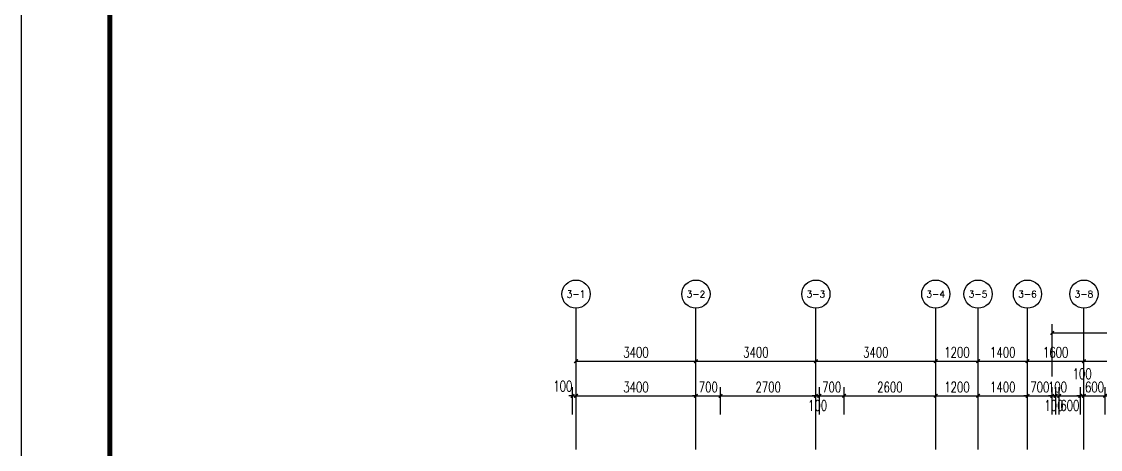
# Model space of a CAD drawing. Extents: x -59851 to 653804, y -249523 to 437614.
# Drawn here: x -59833 to -29246, y -28523 to -16400 of the extents above; entities that cross this region are included whole.
import ezdxf
from ezdxf.enums import TextEntityAlignment as Align

# ---------------------------------------------------------------- set-up
doc = ezdxf.new("R2010")
doc.units = 0
doc.header["$LTSCALE"] = 1000
doc.header["$MEASUREMENT"] = 0
for name, color, linetype in [('A-第三道尺寸线', 105, 'Continuous'), ('AXIS', 3, 'Continuous'), ('AXIS_TEXT', 7, 'Continuous'), ('LABEL_FIXBOX_PM', 7, 'Continuous'), ('LABEL_TXT_PM', 1, 'Continuous')]:
    doc.layers.add(name, color=color, linetype=linetype)
doc.styles.add('_TCH_AXIS', font='COMPLEX', dxfattribs={"bigfont": 'GBCBIG'})
doc.styles.add('_TCH_DIM_T3', font='SIMPLEX.shx', dxfattribs={"width": 0.705882, "bigfont": 'GBCBIG.shx'})
doc.styles.add('COMPLEX', font='COMPLEX')
doc.styles.add('LABEL_TXT_PM', font='pm_njadri_romans1.shx', dxfattribs={"width": 0.7, "bigfont": 'pm_njadri_hztxt.shx'})
doc.dimstyles.new('_TCH_ARCH&&100', dxfattribs={"dimtxt": 297.5, "dimasz": 100, "dimexe": 250, "dimexo": 300, "dimgap": 100, "dimtad": 1, "dimdec": 0, "dimzin": 0, "dimdsep": 46, "dimtxsty": '_TCH_DIM_T3', "dimblk": 'ARCHTICK', "dimcen": 0.09, "dimclrt": 7, "dimazin": 2, "dimtfac": 1, "dimtdec": 0, "dimtix": 1, "dimtmove": 2, "dimatfit": 3, "dimfxl": 0, "dimtolj": 1, "dimtzin": 0, "dimarcsym": 0})

# ---------------------------------------------------------------- blocks, each defined once
blk = doc.blocks.new('PMSheet_A1_20150113_5-3892016032414355901')
at = {"layer": 'LABEL_FIXBOX_PM'}
blk.add_lwpolyline([(0, 594), (841, 594), (841, 0), (0, 0)], close=True, dxfattribs=at)
at = {"layer": 'LABEL_FIXBOX_PM', "const_width": 1.4}
blk.add_lwpolyline([(831, 584), (25, 584), (25, 10), (831, 10)], close=True, dxfattribs=at)
at = {"layer": 'LABEL_TXT_PM', "style": 'LABEL_TXT_PM'}
for tag, height, width, p in [('修改图应说明理由', 4.5, 0.7, (788.35, 468.8)), ('出图章签名', 4.5, 0.7, (759.46, 338.09)), ('建设单位_U01', 4.5, 0.7, (800.9, 212.14)), ('建设单位', 4.5, 0.7, (800.9, 210.2)), ('建设单位_D01', 4.5, 0.7, (800.9, 207.4)), ('项目名称_U01', 4.5, 0.7, (800.9, 200.42)), ('项目名称', 4.5, 0.7, (800.9, 198.19)), ('项目名称_D01', 4.5, 0.7, (800.9, 195.3)), ('设计编号', 4.5, 0.6, (780.76, 187.9)), ('分项号', 4.5, 0.6, (820.26, 188)), ('项目经理', 4.5, 0.7, (780.26, 172)), ('项目经理签名', 4.5, 0.7, (810.18, 172.26)), ('审定', 4.5, 0.7, (780.26, 163.9)), ('审定签名', 4.5, 0.7, (810.18, 164.16)), ('审核', 4.5, 0.7, (780.26, 156)), ('审核签名', 4.5, 0.7, (810.18, 156.26)), ('项目负责', 4.5, 0.7, (780.26, 148)), ('项目负责签名', 4.5, 0.7, (810.18, 148.26)), ('专业负责', 4.5, 0.7, (780.26, 140)), ('专业负责签名', 4.5, 0.7, (810.18, 140.26)), ('校对', 4.5, 0.7, (780.26, 131.9)), ('校对签名', 4.5, 0.7, (810.18, 132.16)), ('设计', 4.5, 0.7, (780.26, 124)), ('设计签名', 4.5, 0.7, (810.18, 124.26)), ('绘制', 4.5, 0.7, (780.26, 115.9)), ('绘制签名', 4.5, 0.7, (810.18, 116.16)), ('方案_01签名', 4.5, 0.7, (810.18, 96.16)), ('方案_01', 4.5, 0.7, (780.26, 95.9)), ('方案_02', 4.5, 0.7, (780.26, 87.9)), ('方案_02签名', 4.5, 0.7, (810.18, 88.16)), ('方案_03', 4.5, 0.7, (780.29, 79.9)), ('方案_03签名', 4.5, 0.7, (810.2, 80.16)), ('方案_04', 4.5, 0.7, (780.26, 71.9)), ('方案_04签名', 4.5, 0.7, (810.18, 72.16)), ('图名_U02', 4.5, 0.7, (790.5, 60.2)), ('图名_U01', 4.5, 0.7, (790.5, 54.2)), ('图名', 4.5, 0.7, (790.5, 47.96)), ('图名_D01', 4.5, 0.7, (790.5, 42.4)), ('图名_D02', 4.5, 0.7, (790.5, 37)), ('图号', 3.5, 0.7, (760.97, 20.95)), ('图档号', 3.5, 0.7, (781.1, 20.95)), ('日期', 3.5, 0.7, (801.07, 20.95)), ('版本号', 3.5, 0.7, (820.27, 20.95))]:
    blk.add_attdef(tag, text='', height=height, dxfattribs=dict(at, width=width)).set_placement(p, align=Align.CENTER)
blk = doc.blocks.new('_ArchTick')
at = {"color": 0, "linetype": 'ByBlock', "const_width": 0.4}
blk.add_lwpolyline([(-0.5, -0.5), (0.5, 0.5)], dxfattribs=at)
blk = doc.blocks.new('*D2286')
at = {"layer": 'A-第三道尺寸线', "color": 0, "lineweight": -2, "transparency": 16777216}
for p, q in [((-44214, -27533), (-44214, -26756)), ((-44114, -27533), (-44114, -26756)), ((-44214, -27006), (-44314, -27006)), ((-44214, -27006), (-44114, -27006)), ((-44114, -27006), (-44014, -27006))]:
    blk.add_line(p, q, dxfattribs=at)
at = {"layer": 'Defpoints', "color": 0, "transparency": 16777216}
for p in [(-44114, -27006), (-44214, -27833), (-44114, -27833)]:
    blk.add_point(p, dxfattribs=at)
at = {"layer": 'A-第三道尺寸线', "color": 0, "lineweight": -2, "transparency": 16777216, "xscale": 100, "yscale": 100, "zscale": 100}
blk.add_blockref('_ArchTick', (-44214, -27006), dxfattribs=at)
at = {"layer": 'A-第三道尺寸线', "color": 0, "lineweight": -2, "transparency": 16777216, "xscale": 100, "yscale": 100, "zscale": 100, "rotation": 180}
blk.add_blockref('_ArchTick', (-44114, -27006), dxfattribs=at)
at = {"layer": 'A-第三道尺寸线', "color": 7, "transparency": 16777216, "insert": (-44489, -26731), "char_height": 297.5, "attachment_point": 5, "style": '_TCH_DIM_T3'}
blk.add_mtext('\\A1;100', dxfattribs=at)
blk = doc.blocks.new('*D2287')
at = {"layer": 'A-第三道尺寸线', "color": 0, "lineweight": -2, "transparency": 16777216}
for p, q in [((-44114, -27533), (-44114, -26756)), ((-40714, -27533), (-40714, -26756)), ((-44114, -27006), (-40714, -27006))]:
    blk.add_line(p, q, dxfattribs=at)
at = {"layer": 'Defpoints', "color": 0, "transparency": 16777216}
for p in [(-40714, -27006), (-44114, -27833), (-40714, -27833)]:
    blk.add_point(p, dxfattribs=at)
at = {"layer": 'A-第三道尺寸线', "color": 0, "lineweight": -2, "transparency": 16777216, "xscale": 100, "yscale": 100, "zscale": 100, "rotation": 180}
blk.add_blockref('_ArchTick', (-44114, -27006), dxfattribs=at)
at = {"layer": 'A-第三道尺寸线', "color": 0, "lineweight": -2, "transparency": 16777216, "xscale": 100, "yscale": 100, "zscale": 100}
blk.add_blockref('_ArchTick', (-40714, -27006), dxfattribs=at)
at = {"layer": 'A-第三道尺寸线', "color": 7, "transparency": 16777216, "insert": (-42414, -26757), "char_height": 297.5, "attachment_point": 5, "style": '_TCH_DIM_T3'}
blk.add_mtext('\\A1;3400', dxfattribs=at)
blk = doc.blocks.new('*D2288')
at = {"layer": 'A-第三道尺寸线', "color": 0, "lineweight": -2, "transparency": 16777216}
for p, q in [((-40714, -27533), (-40714, -26756)), ((-40014, -27533), (-40014, -26756)), ((-40714, -27006), (-40814, -27006)), ((-40714, -27006), (-40014, -27006)), ((-40014, -27006), (-39914, -27006))]:
    blk.add_line(p, q, dxfattribs=at)
at = {"layer": 'Defpoints', "color": 0, "transparency": 16777216}
for p in [(-40014, -27006), (-40714, -27833), (-40014, -27833)]:
    blk.add_point(p, dxfattribs=at)
at = {"layer": 'A-第三道尺寸线', "color": 0, "lineweight": -2, "transparency": 16777216, "xscale": 100, "yscale": 100, "zscale": 100}
blk.add_blockref('_ArchTick', (-40714, -27006), dxfattribs=at)
at = {"layer": 'A-第三道尺寸线', "color": 0, "lineweight": -2, "transparency": 16777216, "xscale": 100, "yscale": 100, "zscale": 100, "rotation": 180}
blk.add_blockref('_ArchTick', (-40014, -27006), dxfattribs=at)
at = {"layer": 'A-第三道尺寸线', "color": 7, "transparency": 16777216, "insert": (-40364, -26757), "char_height": 297.5, "attachment_point": 5, "style": '_TCH_DIM_T3'}
blk.add_mtext('\\A1;700', dxfattribs=at)
blk = doc.blocks.new('*D2289')
at = {"layer": 'A-第三道尺寸线', "color": 0, "lineweight": -2, "transparency": 16777216}
for p, q in [((-40014, -27533), (-40014, -26756)), ((-37314, -27533), (-37314, -26756)), ((-40014, -27006), (-37314, -27006))]:
    blk.add_line(p, q, dxfattribs=at)
at = {"layer": 'Defpoints', "color": 0, "transparency": 16777216}
for p in [(-37314, -27006), (-40014, -27833), (-37314, -27833)]:
    blk.add_point(p, dxfattribs=at)
at = {"layer": 'A-第三道尺寸线', "color": 0, "lineweight": -2, "transparency": 16777216, "xscale": 100, "yscale": 100, "zscale": 100, "rotation": 180}
blk.add_blockref('_ArchTick', (-40014, -27006), dxfattribs=at)
at = {"layer": 'A-第三道尺寸线', "color": 0, "lineweight": -2, "transparency": 16777216, "xscale": 100, "yscale": 100, "zscale": 100}
blk.add_blockref('_ArchTick', (-37314, -27006), dxfattribs=at)
at = {"layer": 'A-第三道尺寸线', "color": 7, "transparency": 16777216, "insert": (-38664, -26757), "char_height": 297.5, "attachment_point": 5, "style": '_TCH_DIM_T3'}
blk.add_mtext('\\A1;2700', dxfattribs=at)
blk = doc.blocks.new('*D2290')
at = {"layer": 'A-第三道尺寸线', "color": 0, "lineweight": -2, "transparency": 16777216}
for p, q in [((-37314, -27533), (-37314, -26756)), ((-37214, -27533), (-37214, -26756)), ((-37314, -27006), (-37414, -27006)), ((-37314, -27006), (-37214, -27006)), ((-37214, -27006), (-37114, -27006))]:
    blk.add_line(p, q, dxfattribs=at)
at = {"layer": 'Defpoints', "color": 0, "transparency": 16777216}
for p in [(-37214, -27006), (-37314, -27833), (-37214, -27833)]:
    blk.add_point(p, dxfattribs=at)
at = {"layer": 'A-第三道尺寸线', "color": 0, "lineweight": -2, "transparency": 16777216, "xscale": 100, "yscale": 100, "zscale": 100}
blk.add_blockref('_ArchTick', (-37314, -27006), dxfattribs=at)
at = {"layer": 'A-第三道尺寸线', "color": 0, "lineweight": -2, "transparency": 16777216, "xscale": 100, "yscale": 100, "zscale": 100, "rotation": 180}
blk.add_blockref('_ArchTick', (-37214, -27006), dxfattribs=at)
at = {"layer": 'A-第三道尺寸线', "color": 7, "transparency": 16777216, "insert": (-37264, -27281), "char_height": 297.5, "attachment_point": 5, "style": '_TCH_DIM_T3'}
blk.add_mtext('\\A1;100', dxfattribs=at)
blk = doc.blocks.new('*D2291')
at = {"layer": 'A-第三道尺寸线', "color": 0, "lineweight": -2, "transparency": 16777216}
for p, q in [((-37214, -27533), (-37214, -26756)), ((-36514, -27533), (-36514, -26756)), ((-37214, -27006), (-37314, -27006)), ((-37214, -27006), (-36514, -27006)), ((-36514, -27006), (-36414, -27006))]:
    blk.add_line(p, q, dxfattribs=at)
at = {"layer": 'Defpoints', "color": 0, "transparency": 16777216}
for p in [(-36514, -27006), (-37214, -27833), (-36514, -27833)]:
    blk.add_point(p, dxfattribs=at)
at = {"layer": 'A-第三道尺寸线', "color": 0, "lineweight": -2, "transparency": 16777216, "xscale": 100, "yscale": 100, "zscale": 100}
blk.add_blockref('_ArchTick', (-37214, -27006), dxfattribs=at)
at = {"layer": 'A-第三道尺寸线', "color": 0, "lineweight": -2, "transparency": 16777216, "xscale": 100, "yscale": 100, "zscale": 100, "rotation": 180}
blk.add_blockref('_ArchTick', (-36514, -27006), dxfattribs=at)
at = {"layer": 'A-第三道尺寸线', "color": 7, "transparency": 16777216, "insert": (-36864, -26757), "char_height": 297.5, "attachment_point": 5, "style": '_TCH_DIM_T3'}
blk.add_mtext('\\A1;700', dxfattribs=at)
blk = doc.blocks.new('*D2292')
at = {"layer": 'A-第三道尺寸线', "color": 0, "lineweight": -2, "transparency": 16777216}
for p, q in [((-36514, -27533), (-36514, -26756)), ((-33914, -27533), (-33914, -26756)), ((-36514, -27006), (-33914, -27006))]:
    blk.add_line(p, q, dxfattribs=at)
at = {"layer": 'Defpoints', "color": 0, "transparency": 16777216}
for p in [(-33914, -27006), (-36514, -27833), (-33914, -27833)]:
    blk.add_point(p, dxfattribs=at)
at = {"layer": 'A-第三道尺寸线', "color": 0, "lineweight": -2, "transparency": 16777216, "xscale": 100, "yscale": 100, "zscale": 100, "rotation": 180}
blk.add_blockref('_ArchTick', (-36514, -27006), dxfattribs=at)
at = {"layer": 'A-第三道尺寸线', "color": 0, "lineweight": -2, "transparency": 16777216, "xscale": 100, "yscale": 100, "zscale": 100}
blk.add_blockref('_ArchTick', (-33914, -27006), dxfattribs=at)
at = {"layer": 'A-第三道尺寸线', "color": 7, "transparency": 16777216, "insert": (-35214, -26757), "char_height": 297.5, "attachment_point": 5, "style": '_TCH_DIM_T3'}
blk.add_mtext('\\A1;2600', dxfattribs=at)
blk = doc.blocks.new('*D2293')
at = {"layer": 'A-第三道尺寸线', "color": 0, "lineweight": -2, "transparency": 16777216}
for p, q in [((-33914, -27533), (-33914, -26756)), ((-32714, -27533), (-32714, -26756)), ((-33914, -27006), (-32714, -27006))]:
    blk.add_line(p, q, dxfattribs=at)
at = {"layer": 'Defpoints', "color": 0, "transparency": 16777216}
for p in [(-32714, -27006), (-33914, -27833), (-32714, -27833)]:
    blk.add_point(p, dxfattribs=at)
at = {"layer": 'A-第三道尺寸线', "color": 0, "lineweight": -2, "transparency": 16777216, "xscale": 100, "yscale": 100, "zscale": 100, "rotation": 180}
blk.add_blockref('_ArchTick', (-33914, -27006), dxfattribs=at)
at = {"layer": 'A-第三道尺寸线', "color": 0, "lineweight": -2, "transparency": 16777216, "xscale": 100, "yscale": 100, "zscale": 100}
blk.add_blockref('_ArchTick', (-32714, -27006), dxfattribs=at)
at = {"layer": 'A-第三道尺寸线', "color": 7, "transparency": 16777216, "insert": (-33314, -26757), "char_height": 297.5, "attachment_point": 5, "style": '_TCH_DIM_T3'}
blk.add_mtext('\\A1;1200', dxfattribs=at)
blk = doc.blocks.new('*D2294')
at = {"layer": 'A-第三道尺寸线', "color": 0, "lineweight": -2, "transparency": 16777216}
for p, q in [((-32714, -27533), (-32714, -26756)), ((-31314, -27533), (-31314, -26756)), ((-32714, -27006), (-31314, -27006))]:
    blk.add_line(p, q, dxfattribs=at)
at = {"layer": 'Defpoints', "color": 0, "transparency": 16777216}
for p in [(-31314, -27006), (-32714, -27833), (-31314, -27833)]:
    blk.add_point(p, dxfattribs=at)
at = {"layer": 'A-第三道尺寸线', "color": 0, "lineweight": -2, "transparency": 16777216, "xscale": 100, "yscale": 100, "zscale": 100, "rotation": 180}
blk.add_blockref('_ArchTick', (-32714, -27006), dxfattribs=at)
at = {"layer": 'A-第三道尺寸线', "color": 0, "lineweight": -2, "transparency": 16777216, "xscale": 100, "yscale": 100, "zscale": 100}
blk.add_blockref('_ArchTick', (-31314, -27006), dxfattribs=at)
at = {"layer": 'A-第三道尺寸线', "color": 7, "transparency": 16777216, "insert": (-32014, -26757), "char_height": 297.5, "attachment_point": 5, "style": '_TCH_DIM_T3'}
blk.add_mtext('\\A1;1400', dxfattribs=at)
blk = doc.blocks.new('*D2295')
at = {"layer": 'A-第三道尺寸线', "color": 0, "lineweight": -2, "transparency": 16777216}
for p, q in [((-31314, -27533), (-31314, -26756)), ((-30614, -27533), (-30614, -26756)), ((-31314, -27006), (-31414, -27006)), ((-31314, -27006), (-30614, -27006)), ((-30614, -27006), (-30514, -27006))]:
    blk.add_line(p, q, dxfattribs=at)
at = {"layer": 'Defpoints', "color": 0, "transparency": 16777216}
for p in [(-30614, -27006), (-31314, -27833), (-30614, -27833)]:
    blk.add_point(p, dxfattribs=at)
at = {"layer": 'A-第三道尺寸线', "color": 0, "lineweight": -2, "transparency": 16777216, "xscale": 100, "yscale": 100, "zscale": 100}
blk.add_blockref('_ArchTick', (-31314, -27006), dxfattribs=at)
at = {"layer": 'A-第三道尺寸线', "color": 0, "lineweight": -2, "transparency": 16777216, "xscale": 100, "yscale": 100, "zscale": 100, "rotation": 180}
blk.add_blockref('_ArchTick', (-30614, -27006), dxfattribs=at)
at = {"layer": 'A-第三道尺寸线', "color": 7, "transparency": 16777216, "insert": (-30964, -26757), "char_height": 297.5, "attachment_point": 5, "style": '_TCH_DIM_T3'}
blk.add_mtext('\\A1;700', dxfattribs=at)
blk = doc.blocks.new('*D2296')
at = {"layer": 'A-第三道尺寸线', "color": 0, "lineweight": -2, "transparency": 16777216}
for p, q in [((-30614, -27533), (-30614, -26756)), ((-30514, -27533), (-30514, -26756)), ((-30614, -27006), (-30714, -27006)), ((-30614, -27006), (-30514, -27006)), ((-30514, -27006), (-30414, -27006))]:
    blk.add_line(p, q, dxfattribs=at)
at = {"layer": 'Defpoints', "color": 0, "transparency": 16777216}
for p in [(-30514, -27006), (-30614, -27833), (-30514, -27833)]:
    blk.add_point(p, dxfattribs=at)
at = {"layer": 'A-第三道尺寸线', "color": 0, "lineweight": -2, "transparency": 16777216, "xscale": 100, "yscale": 100, "zscale": 100}
blk.add_blockref('_ArchTick', (-30614, -27006), dxfattribs=at)
at = {"layer": 'A-第三道尺寸线', "color": 0, "lineweight": -2, "transparency": 16777216, "xscale": 100, "yscale": 100, "zscale": 100, "rotation": 180}
blk.add_blockref('_ArchTick', (-30514, -27006), dxfattribs=at)
at = {"layer": 'A-第三道尺寸线', "color": 7, "transparency": 16777216, "insert": (-30564, -27281), "char_height": 297.5, "attachment_point": 5, "style": '_TCH_DIM_T3'}
blk.add_mtext('\\A1;100', dxfattribs=at)
blk = doc.blocks.new('*D2297')
at = {"layer": 'A-第三道尺寸线', "color": 0, "lineweight": -2, "transparency": 16777216}
for p, q in [((-30514, -27533), (-30514, -26756)), ((-30414, -27533), (-30414, -26756)), ((-30514, -27006), (-30614, -27006)), ((-30514, -27006), (-30414, -27006)), ((-30414, -27006), (-30314, -27006))]:
    blk.add_line(p, q, dxfattribs=at)
at = {"layer": 'Defpoints', "color": 0, "transparency": 16777216}
for p in [(-30414, -27006), (-30514, -27833), (-30414, -27833)]:
    blk.add_point(p, dxfattribs=at)
at = {"layer": 'A-第三道尺寸线', "color": 0, "lineweight": -2, "transparency": 16777216, "xscale": 100, "yscale": 100, "zscale": 100}
blk.add_blockref('_ArchTick', (-30514, -27006), dxfattribs=at)
at = {"layer": 'A-第三道尺寸线', "color": 0, "lineweight": -2, "transparency": 16777216, "xscale": 100, "yscale": 100, "zscale": 100, "rotation": 180}
blk.add_blockref('_ArchTick', (-30414, -27006), dxfattribs=at)
at = {"layer": 'A-第三道尺寸线', "color": 7, "transparency": 16777216, "insert": (-30464, -26757), "char_height": 297.5, "attachment_point": 5, "style": '_TCH_DIM_T3'}
blk.add_mtext('\\A1;100', dxfattribs=at)
blk = doc.blocks.new('*D2298')
at = {"layer": 'A-第三道尺寸线', "color": 0, "lineweight": -2, "transparency": 16777216}
for p, q in [((-30414, -27533), (-30414, -26756)), ((-29814, -27533), (-29814, -26756)), ((-30414, -27006), (-29814, -27006))]:
    blk.add_line(p, q, dxfattribs=at)
at = {"layer": 'Defpoints', "color": 0, "transparency": 16777216}
for p in [(-29814, -27006), (-30414, -27833), (-29814, -27833)]:
    blk.add_point(p, dxfattribs=at)
at = {"layer": 'A-第三道尺寸线', "color": 0, "lineweight": -2, "transparency": 16777216, "xscale": 100, "yscale": 100, "zscale": 100, "rotation": 180}
blk.add_blockref('_ArchTick', (-30414, -27006), dxfattribs=at)
at = {"layer": 'A-第三道尺寸线', "color": 0, "lineweight": -2, "transparency": 16777216, "xscale": 100, "yscale": 100, "zscale": 100}
blk.add_blockref('_ArchTick', (-29814, -27006), dxfattribs=at)
at = {"layer": 'A-第三道尺寸线', "color": 7, "transparency": 16777216, "insert": (-30114, -27281), "char_height": 297.5, "attachment_point": 5, "style": '_TCH_DIM_T3'}
blk.add_mtext('\\A1;600', dxfattribs=at)
blk = doc.blocks.new('*D2299')
at = {"layer": 'A-第三道尺寸线', "color": 0, "lineweight": -2, "transparency": 16777216}
for p, q in [((-29814, -27533), (-29814, -26756)), ((-29714, -27533), (-29714, -26756)), ((-29814, -27006), (-29914, -27006)), ((-29814, -27006), (-29714, -27006)), ((-29714, -27006), (-29614, -27006))]:
    blk.add_line(p, q, dxfattribs=at)
at = {"layer": 'Defpoints', "color": 0, "transparency": 16777216}
for p in [(-29714, -27006), (-29814, -27833), (-29714, -27833)]:
    blk.add_point(p, dxfattribs=at)
at = {"layer": 'A-第三道尺寸线', "color": 0, "lineweight": -2, "transparency": 16777216, "xscale": 100, "yscale": 100, "zscale": 100}
blk.add_blockref('_ArchTick', (-29814, -27006), dxfattribs=at)
at = {"layer": 'A-第三道尺寸线', "color": 0, "lineweight": -2, "transparency": 16777216, "xscale": 100, "yscale": 100, "zscale": 100, "rotation": 180}
blk.add_blockref('_ArchTick', (-29714, -27006), dxfattribs=at)
at = {"layer": 'A-第三道尺寸线', "color": 7, "transparency": 16777216, "insert": (-29764, -26381), "char_height": 297.5, "attachment_point": 5, "style": '_TCH_DIM_T3'}
blk.add_mtext('\\A1;100', dxfattribs=at)
blk = doc.blocks.new('*D2300')
at = {"layer": 'A-第三道尺寸线', "color": 0, "lineweight": -2, "transparency": 16777216}
for p, q in [((-29714, -27533), (-29714, -26756)), ((-29114, -27533), (-29114, -26756)), ((-29714, -27006), (-29814, -27006)), ((-29714, -27006), (-29114, -27006)), ((-29114, -27006), (-29014, -27006))]:
    blk.add_line(p, q, dxfattribs=at)
at = {"layer": 'Defpoints', "color": 0, "transparency": 16777216}
for p in [(-29114, -27006), (-29714, -27833), (-29114, -27833)]:
    blk.add_point(p, dxfattribs=at)
at = {"layer": 'A-第三道尺寸线', "color": 0, "lineweight": -2, "transparency": 16777216, "xscale": 100, "yscale": 100, "zscale": 100}
blk.add_blockref('_ArchTick', (-29714, -27006), dxfattribs=at)
at = {"layer": 'A-第三道尺寸线', "color": 0, "lineweight": -2, "transparency": 16777216, "xscale": 100, "yscale": 100, "zscale": 100, "rotation": 180}
blk.add_blockref('_ArchTick', (-29114, -27006), dxfattribs=at)
at = {"layer": 'A-第三道尺寸线', "color": 7, "transparency": 16777216, "insert": (-29414, -26757), "char_height": 297.5, "attachment_point": 5, "style": '_TCH_DIM_T3'}
blk.add_mtext('\\A1;600', dxfattribs=at)
blk = doc.blocks.new('*D3232')
at = {"layer": 'AXIS', "color": 0, "lineweight": -2, "transparency": 16777216}
for p, q in [((-44114, -28223), (-44114, -25773)), ((-40714, -28223), (-40714, -25773)), ((-44114, -26023), (-40714, -26023))]:
    blk.add_line(p, q, dxfattribs=at)
at = {"layer": 'Defpoints', "color": 0, "transparency": 16777216}
for p in [(-40714, -26023), (-44114, -28523), (-40714, -28523)]:
    blk.add_point(p, dxfattribs=at)
at = {"layer": 'AXIS', "color": 0, "lineweight": -2, "transparency": 16777216, "xscale": 100, "yscale": 100, "zscale": 100, "rotation": 180}
blk.add_blockref('_ArchTick', (-44114, -26023), dxfattribs=at)
at = {"layer": 'AXIS', "color": 0, "lineweight": -2, "transparency": 16777216, "xscale": 100, "yscale": 100, "zscale": 100}
blk.add_blockref('_ArchTick', (-40714, -26023), dxfattribs=at)
at = {"layer": 'AXIS', "color": 7, "transparency": 16777216, "insert": (-42414, -25774), "char_height": 297.5, "attachment_point": 5, "style": '_TCH_DIM_T3'}
blk.add_mtext('\\A1;3400', dxfattribs=at)
blk = doc.blocks.new('*D3233')
at = {"layer": 'AXIS', "color": 0, "lineweight": -2, "transparency": 16777216}
for p, q in [((-40714, -28223), (-40714, -25773)), ((-37314, -28223), (-37314, -25773)), ((-40714, -26023), (-37314, -26023))]:
    blk.add_line(p, q, dxfattribs=at)
at = {"layer": 'Defpoints', "color": 0, "transparency": 16777216}
for p in [(-37314, -26023), (-40714, -28523), (-37314, -28523)]:
    blk.add_point(p, dxfattribs=at)
at = {"layer": 'AXIS', "color": 0, "lineweight": -2, "transparency": 16777216, "xscale": 100, "yscale": 100, "zscale": 100, "rotation": 180}
blk.add_blockref('_ArchTick', (-40714, -26023), dxfattribs=at)
at = {"layer": 'AXIS', "color": 0, "lineweight": -2, "transparency": 16777216, "xscale": 100, "yscale": 100, "zscale": 100}
blk.add_blockref('_ArchTick', (-37314, -26023), dxfattribs=at)
at = {"layer": 'AXIS', "color": 7, "transparency": 16777216, "insert": (-39014, -25774), "char_height": 297.5, "attachment_point": 5, "style": '_TCH_DIM_T3'}
blk.add_mtext('\\A1;3400', dxfattribs=at)
blk = doc.blocks.new('*D3234')
at = {"layer": 'AXIS', "color": 0, "lineweight": -2, "transparency": 16777216}
for p, q in [((-37314, -28223), (-37314, -25773)), ((-33914, -28223), (-33914, -25773)), ((-37314, -26023), (-33914, -26023))]:
    blk.add_line(p, q, dxfattribs=at)
at = {"layer": 'Defpoints', "color": 0, "transparency": 16777216}
for p in [(-33914, -26023), (-37314, -28523), (-33914, -28523)]:
    blk.add_point(p, dxfattribs=at)
at = {"layer": 'AXIS', "color": 0, "lineweight": -2, "transparency": 16777216, "xscale": 100, "yscale": 100, "zscale": 100, "rotation": 180}
blk.add_blockref('_ArchTick', (-37314, -26023), dxfattribs=at)
at = {"layer": 'AXIS', "color": 0, "lineweight": -2, "transparency": 16777216, "xscale": 100, "yscale": 100, "zscale": 100}
blk.add_blockref('_ArchTick', (-33914, -26023), dxfattribs=at)
at = {"layer": 'AXIS', "color": 7, "transparency": 16777216, "insert": (-35614, -25774), "char_height": 297.5, "attachment_point": 5, "style": '_TCH_DIM_T3'}
blk.add_mtext('\\A1;3400', dxfattribs=at)
blk = doc.blocks.new('*D3235')
at = {"layer": 'AXIS', "color": 0, "lineweight": -2, "transparency": 16777216}
for p, q in [((-33914, -28223), (-33914, -25773)), ((-32714, -28223), (-32714, -25773)), ((-33914, -26023), (-32714, -26023))]:
    blk.add_line(p, q, dxfattribs=at)
at = {"layer": 'Defpoints', "color": 0, "transparency": 16777216}
for p in [(-32714, -26023), (-33914, -28523), (-32714, -28523)]:
    blk.add_point(p, dxfattribs=at)
at = {"layer": 'AXIS', "color": 0, "lineweight": -2, "transparency": 16777216, "xscale": 100, "yscale": 100, "zscale": 100, "rotation": 180}
blk.add_blockref('_ArchTick', (-33914, -26023), dxfattribs=at)
at = {"layer": 'AXIS', "color": 0, "lineweight": -2, "transparency": 16777216, "xscale": 100, "yscale": 100, "zscale": 100}
blk.add_blockref('_ArchTick', (-32714, -26023), dxfattribs=at)
at = {"layer": 'AXIS', "color": 7, "transparency": 16777216, "insert": (-33314, -25774), "char_height": 297.5, "attachment_point": 5, "style": '_TCH_DIM_T3'}
blk.add_mtext('\\A1;1200', dxfattribs=at)
blk = doc.blocks.new('*D3236')
at = {"layer": 'AXIS', "color": 0, "lineweight": -2, "transparency": 16777216}
for p, q in [((-32714, -28223), (-32714, -25773)), ((-31314, -28223), (-31314, -25773)), ((-32714, -26023), (-31314, -26023))]:
    blk.add_line(p, q, dxfattribs=at)
at = {"layer": 'Defpoints', "color": 0, "transparency": 16777216}
for p in [(-31314, -26023), (-32714, -28523), (-31314, -28523)]:
    blk.add_point(p, dxfattribs=at)
at = {"layer": 'AXIS', "color": 0, "lineweight": -2, "transparency": 16777216, "xscale": 100, "yscale": 100, "zscale": 100, "rotation": 180}
blk.add_blockref('_ArchTick', (-32714, -26023), dxfattribs=at)
at = {"layer": 'AXIS', "color": 0, "lineweight": -2, "transparency": 16777216, "xscale": 100, "yscale": 100, "zscale": 100}
blk.add_blockref('_ArchTick', (-31314, -26023), dxfattribs=at)
at = {"layer": 'AXIS', "color": 7, "transparency": 16777216, "insert": (-32014, -25774), "char_height": 297.5, "attachment_point": 5, "style": '_TCH_DIM_T3'}
blk.add_mtext('\\A1;1400', dxfattribs=at)
blk = doc.blocks.new('*D3237')
at = {"layer": 'AXIS', "color": 0, "lineweight": -2, "transparency": 16777216}
for p, q in [((-31314, -28223), (-31314, -25773)), ((-29714, -28223), (-29714, -25773)), ((-31314, -26023), (-29714, -26023))]:
    blk.add_line(p, q, dxfattribs=at)
at = {"layer": 'Defpoints', "color": 0, "transparency": 16777216}
for p in [(-29714, -26023), (-31314, -28523), (-29714, -28523)]:
    blk.add_point(p, dxfattribs=at)
at = {"layer": 'AXIS', "color": 0, "lineweight": -2, "transparency": 16777216, "xscale": 100, "yscale": 100, "zscale": 100, "rotation": 180}
blk.add_blockref('_ArchTick', (-31314, -26023), dxfattribs=at)
at = {"layer": 'AXIS', "color": 0, "lineweight": -2, "transparency": 16777216, "xscale": 100, "yscale": 100, "zscale": 100}
blk.add_blockref('_ArchTick', (-29714, -26023), dxfattribs=at)
at = {"layer": 'AXIS', "color": 7, "transparency": 16777216, "insert": (-30514, -25774), "char_height": 297.5, "attachment_point": 5, "style": '_TCH_DIM_T3'}
blk.add_mtext('\\A1;1600', dxfattribs=at)
blk = doc.blocks.new('*D3238')
at = {"layer": 'AXIS', "color": 0, "lineweight": -2, "transparency": 16777216}
for p, q in [((-29714, -28223), (-29714, -25773)), ((-27114, -28223), (-27114, -25773)), ((-29714, -26023), (-27114, -26023))]:
    blk.add_line(p, q, dxfattribs=at)
at = {"layer": 'Defpoints', "color": 0, "transparency": 16777216}
for p in [(-27114, -26023), (-29714, -28523), (-27114, -28523)]:
    blk.add_point(p, dxfattribs=at)
at = {"layer": 'AXIS', "color": 0, "lineweight": -2, "transparency": 16777216, "xscale": 100, "yscale": 100, "zscale": 100, "rotation": 180}
blk.add_blockref('_ArchTick', (-29714, -26023), dxfattribs=at)
at = {"layer": 'AXIS', "color": 0, "lineweight": -2, "transparency": 16777216, "xscale": 100, "yscale": 100, "zscale": 100}
blk.add_blockref('_ArchTick', (-27114, -26023), dxfattribs=at)
at = {"layer": 'AXIS', "color": 7, "transparency": 16777216, "insert": (-28414, -25774), "char_height": 297.5, "attachment_point": 5, "style": '_TCH_DIM_T3'}
blk.add_mtext('\\A1;2600', dxfattribs=at)
blk = doc.blocks.new('*D3250')
at = {"layer": 'AXIS', "color": 0, "lineweight": -2, "transparency": 16777216}
for p, q in [((-30614, -26456), (-30614, -24973)), ((3986, -26456), (3986, -24973)), ((-30614, -25223), (3986, -25223))]:
    blk.add_line(p, q, dxfattribs=at)
at = {"layer": 'Defpoints', "color": 0, "transparency": 16777216}
for p in [(3986, -25223), (-30614, -26756), (3986, -26756)]:
    blk.add_point(p, dxfattribs=at)
at = {"layer": 'AXIS', "color": 0, "lineweight": -2, "transparency": 16777216, "xscale": 100, "yscale": 100, "zscale": 100, "rotation": 180}
blk.add_blockref('_ArchTick', (-30614, -25223), dxfattribs=at)
at = {"layer": 'AXIS', "color": 0, "lineweight": -2, "transparency": 16777216, "xscale": 100, "yscale": 100, "zscale": 100}
blk.add_blockref('_ArchTick', (3986, -25223), dxfattribs=at)
at = {"layer": 'AXIS', "color": 7, "transparency": 16777216, "insert": (-13314, -24974), "char_height": 297.5, "attachment_point": 5, "style": '_TCH_DIM_T3'}
blk.add_mtext('\\A1;34600', dxfattribs=at)
blk = doc.blocks.new('_AXISO')
blk.add_circle((0, 0), 0.5)
at = {"layer": 'AXIS_TEXT', "style": 'COMPLEX', "width": 1.041667}
blk.add_attdef('A', text='', height=0.56, dxfattribs=at).set_placement((-0.25, -0.28), (0.25, -0.28), align=Align.FIT)

msp = doc.modelspace()

# ---------------------------------------------------------------- linework, layer by layer
at = {"layer": 'AXIS'}
for p, q in [((-44113.7, -28523.1), (-44113.7, -24523.1)), ((-40713.7, -28523.1), (-40713.7, -24523.1)), ((-37313.7, -28523.1), (-37313.7, -24523.1)), ((-33913.7, -28523.1), (-33913.7, -24523.1)), ((-32713.7, -28523.1), (-32713.7, -24523.1)), ((-31313.7, -28523.1), (-31313.7, -24523.1)), ((-29713.7, -28523.1), (-29713.7, -24523.1))]:
    msp.add_line(p, q, dxfattribs=at)

# ---------------------------------------------------------------- block references
at = {"xscale": 100, "yscale": 100, "zscale": 100}
msp.add_blockref('PMSheet_A1_20150113_5-3892016032414355901', (-59833.4, -71305.4), dxfattribs=at)
at = {"layer": 'AXIS'}
ref = msp.add_blockref('_AXISO', (-44113.7, -24123.1), dxfattribs=dict(at, xscale=800, yscale=800, zscale=800))
ref.add_attrib('A', '3-1', dxfattribs={"layer": 'AXIS_TEXT', "height": 202.97, "style": '_TCH_AXIS'}).set_placement((-44374.7, -24224.6), (-43852.8, -24224.6), align=Align.FIT)
ref = msp.add_blockref('_AXISO', (-40713.7, -24123.1), dxfattribs=dict(at, xscale=800, yscale=800, zscale=800))
ref.add_attrib('A', '3-2', dxfattribs={"layer": 'AXIS_TEXT', "height": 187.78, "style": '_TCH_AXIS'}).set_placement((-40977.5, -24217), (-40449.9, -24217), align=Align.FIT)
ref = msp.add_blockref('_AXISO', (-37313.7, -24123.1), dxfattribs=dict(at, xscale=800, yscale=800, zscale=800))
ref.add_attrib('A', '3-3', dxfattribs={"layer": 'AXIS_TEXT', "height": 187.78, "style": '_TCH_AXIS'}).set_placement((-37577.5, -24217), (-37049.9, -24217), align=Align.FIT)
ref = msp.add_blockref('_AXISO', (-33913.7, -24123.1), dxfattribs=dict(at, xscale=800, yscale=800, zscale=800))
ref.add_attrib('A', '3-4', dxfattribs={"layer": 'AXIS_TEXT', "height": 182.29, "style": '_TCH_AXIS'}).set_placement((-34178.5, -24214.3), (-33649, -24214.3), align=Align.FIT)
ref = msp.add_blockref('_AXISO', (-32713.7, -24123.1), dxfattribs=dict(at, xscale=800, yscale=800, zscale=800))
ref.add_attrib('A', '3-5', dxfattribs={"layer": 'AXIS_TEXT', "height": 187.78, "style": '_TCH_AXIS'}).set_placement((-32977.5, -24217), (-32449.9, -24217), align=Align.FIT)
ref = msp.add_blockref('_AXISO', (-31313.7, -24123.1), dxfattribs=dict(at, xscale=800, yscale=800, zscale=800))
ref.add_attrib('A', '3-6', dxfattribs={"layer": 'AXIS_TEXT', "height": 187.78, "style": '_TCH_AXIS'}).set_placement((-31577.5, -24217), (-31049.9, -24217), align=Align.FIT)
ref = msp.add_blockref('_AXISO', (-29713.7, -24123.1), dxfattribs=dict(at, xscale=800, yscale=800, zscale=800))
ref.add_attrib('A', '3-8', dxfattribs={"layer": 'AXIS_TEXT', "height": 187.78, "style": '_TCH_AXIS'}).set_placement((-29977.5, -24217), (-29449.9, -24217), align=Align.FIT)

# ---------------------------------------------------------------- dimensions: what is measured, and where the dimension line sits
at = {"layer": 'A-第三道尺寸线'}
for base, p1, p2, picture, middle in [((-29713.7, -27005.9), (-29813.7, -27833.1), (-29713.7, -27833.1), '*D2299', (-29763.7, -26380.9)), ((-44113.7, -27005.9), (-44213.7, -27833.1), (-44113.7, -27833.1), '*D2286', (-44488.7, -26730.9)), ((-37213.7, -27005.9), (-37313.7, -27833.1), (-37213.7, -27833.1), '*D2290', (-37263.7, -27280.9)), ((-30513.7, -27005.9), (-30613.7, -27833.1), (-30513.7, -27833.1), '*D2296', (-30563.7, -27280.9)), ((-29813.7, -27005.9), (-30413.7, -27833.1), (-29813.7, -27833.1), '*D2298', (-30113.7, -27280.9))]:
    dim = msp.add_linear_dim(base=base, p1=p1, p2=p2, angle=0, dimstyle='_TCH_ARCH&&100', dxfattribs=at)
    dim.commit()
    dim.dimension.update_dxf_attribs({"geometry": picture, "text_midpoint": middle, "dimtype": 161})
for p1, p2, picture, middle in [((-44113.7, -27833.1), (-40713.7, -27833.1), '*D2287', (-42413.7, -26757.2)), ((-40713.7, -27833.1), (-40013.7, -27833.1), '*D2288', (-40363.7, -26757.2)), ((-40013.7, -27833.1), (-37313.7, -27833.1), '*D2289', (-38663.7, -26757.2)), ((-37213.7, -27833.1), (-36513.7, -27833.1), '*D2291', (-36863.7, -26757.2)), ((-36513.7, -27833.1), (-33913.7, -27833.1), '*D2292', (-35213.7, -26757.2)), ((-33913.7, -27833.1), (-32713.7, -27833.1), '*D2293', (-33313.7, -26757.2)), ((-32713.7, -27833.1), (-31313.7, -27833.1), '*D2294', (-32013.7, -26757.2)), ((-31313.7, -27833.1), (-30613.7, -27833.1), '*D2295', (-30963.7, -26757.2)), ((-30513.7, -27833.1), (-30413.7, -27833.1), '*D2297', (-30463.7, -26757.2)), ((-29713.7, -27833.1), (-29113.7, -27833.1), '*D2300', (-29413.7, -26757.2))]:
    dim = msp.add_aligned_dim(p1=p1, p2=p2, distance=827.2, dimstyle='_TCH_ARCH&&100', dxfattribs=at)
    dim.commit()
    dim.dimension.update_dxf_attribs({"geometry": picture, "text_midpoint": middle})
at = {"layer": 'AXIS'}
for p1, p2, distance, picture, middle in [((-30613.7, -26755.9), (3986.3, -26755.9), 1532.8, '*D3250', (-13313.7, -24974.4)), ((-44113.7, -28523.1), (-40713.7, -28523.1), 2500, '*D3232', (-42413.7, -25774.4)), ((-40713.7, -28523.1), (-37313.7, -28523.1), 2500, '*D3233', (-39013.7, -25774.4)), ((-37313.7, -28523.1), (-33913.7, -28523.1), 2500, '*D3234', (-35613.7, -25774.4)), ((-33913.7, -28523.1), (-32713.7, -28523.1), 2500, '*D3235', (-33313.7, -25774.4)), ((-32713.7, -28523.1), (-31313.7, -28523.1), 2500, '*D3236', (-32013.7, -25774.4)), ((-31313.7, -28523.1), (-29713.7, -28523.1), 2500, '*D3237', (-30513.7, -25774.4)), ((-29713.7, -28523.1), (-27113.7, -28523.1), 2500, '*D3238', (-28413.7, -25774.4))]:
    dim = msp.add_aligned_dim(p1=p1, p2=p2, distance=distance, dimstyle='_TCH_ARCH&&100', dxfattribs=at)
    dim.commit()
    dim.dimension.update_dxf_attribs({"geometry": picture, "text_midpoint": middle})

doc.saveas('drawing.dxf')
